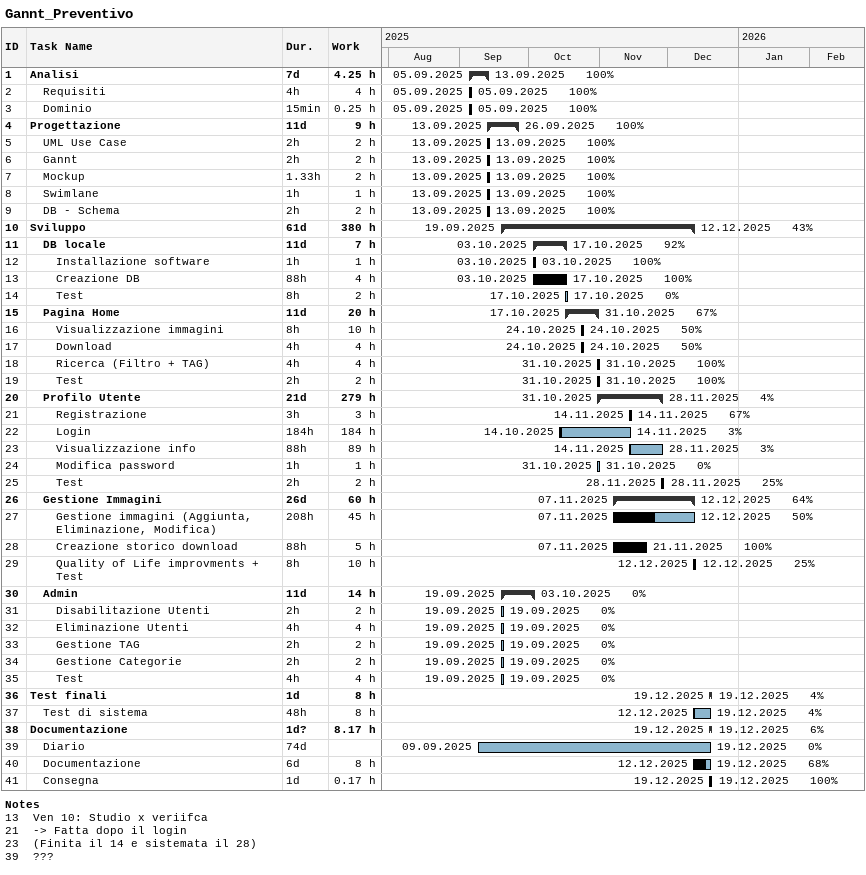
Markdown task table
Gannt_Preventivo

| ID | Level | Task | Duration | Start | Finish | % complete | Work (h) |
|---|---|---|---|---|---|---|---|
| 1 | 1 | **Analisi** | 7d | 2025-09-05 | 2025-09-13 | 100 | 4.25 |
| 2 | 2 | Requisiti | 4h | 2025-09-05 | 2025-09-05 | 100 | 4 |
| 3 | 2 | Dominio | 15min | 2025-09-05 | 2025-09-05 | 100 | 0.25 |
| 4 | 1 | **Progettazione** | 11d | 2025-09-13 | 2025-09-26 | 100 | 9 |
| 5 | 2 | UML Use Case | 2h | 2025-09-13 | 2025-09-13 | 100 | 2 |
| 6 | 2 | Gannt | 2h | 2025-09-13 | 2025-09-13 | 100 | 2 |
| 7 | 2 | Mockup | 1.33h | 2025-09-13 | 2025-09-13 | 100 | 2 |
| 8 | 2 | Swimlane | 1h | 2025-09-13 | 2025-09-13 | 100 | 1 |
| 9 | 2 | DB - Schema | 2h | 2025-09-13 | 2025-09-13 | 100 | 2 |
| 10 | 1 | **Sviluppo** | 61d | 2025-09-19 | 2025-12-12 | 43 | 380 |
| 11 | 2 | **DB locale** | 11d | 2025-10-03 | 2025-10-17 | 92 | 7 |
| 12 | 3 | Installazione software | 1h | 2025-10-03 | 2025-10-03 | 100 | 1 |
| 13 | 3 | Creazione DB | 88h | 2025-10-03 | 2025-10-17 | 100 | 4 |
| 14 | 3 | Test | 8h | 2025-10-17 | 2025-10-17 | 0 | 2 |
| 15 | 2 | **Pagina Home** | 11d | 2025-10-17 | 2025-10-31 | 67 | 20 |
| 16 | 3 | Visualizzazione immagini | 8h | 2025-10-24 | 2025-10-24 | 50 | 10 |
| 17 | 3 | Download | 4h | 2025-10-24 | 2025-10-24 | 50 | 4 |
| 18 | 3 | Ricerca (Filtro + TAG) | 4h | 2025-10-31 | 2025-10-31 | 100 | 4 |
| 19 | 3 | Test | 2h | 2025-10-31 | 2025-10-31 | 100 | 2 |
| 20 | 2 | **Profilo Utente** | 21d | 2025-10-31 | 2025-11-28 | 4 | 279 |
| 21 | 3 | Registrazione | 3h | 2025-11-14 | 2025-11-14 | 67 | 3 |
| 22 | 3 | Login | 184h | 2025-10-14 | 2025-11-14 | 3 | 184 |
| 23 | 3 | Visualizzazione info | 88h | 2025-11-14 | 2025-11-28 | 3 | 89 |
| 24 | 3 | Modifica password | 1h | 2025-10-31 | 2025-10-31 | 0 | 1 |
| 25 | 3 | Test | 2h | 2025-11-28 | 2025-11-28 | 25 | 2 |
| 26 | 2 | **Gestione Immagini** | 26d | 2025-11-07 | 2025-12-12 | 64 | 60 |
| 27 | 3 | Gestione immagini (Aggiunta, Eliminazione, Modifica) | 208h | 2025-11-07 | 2025-12-12 | 50 | 45 |
| 28 | 3 | Creazione storico download | 88h | 2025-11-07 | 2025-11-21 | 100 | 5 |
| 29 | 3 | Quality of Life improvments + Test | 8h | 2025-12-12 | 2025-12-12 | 25 | 10 |
| 30 | 2 | **Admin** | 11d | 2025-09-19 | 2025-10-03 | 0 | 14 |
| 31 | 3 | Disabilitazione Utenti | 2h | 2025-09-19 | 2025-09-19 | 0 | 2 |
| 32 | 3 | Eliminazione Utenti | 4h | 2025-09-19 | 2025-09-19 | 0 | 4 |
| 33 | 3 | Gestione TAG | 2h | 2025-09-19 | 2025-09-19 | 0 | 2 |
| 34 | 3 | Gestione Categorie | 2h | 2025-09-19 | 2025-09-19 | 0 | 2 |
| 35 | 3 | Test | 4h | 2025-09-19 | 2025-09-19 | 0 | 4 |
| 36 | 1 | **Test finali** | 1d | 2025-12-19 | 2025-12-19 | 4 | 8 |
| 37 | 2 | Test di sistema | 48h | 2025-12-12 | 2025-12-19 | 4 | 8 |
| 38 | 1 | **Documentazione** | 1d? | 2025-12-19 | 2025-12-19 | 6 | 8.17 |
| 39 | 2 | Diario | 74d | 2025-09-09 | 2025-12-19 | 0 |  |
| 40 | 2 | Documentazione | 6d | 2025-12-12 | 2025-12-19 | 68 | 8 |
| 41 | 2 | Consegna | 1d | 2025-12-19 | 2025-12-19 | 100 | 0.17 |

Notes
- 13: Ven 10: Studio x veriifca
- 21: -> Fatta dopo il login
- 23: (Finita il 14 e sistemata il 28)
- 39: ???
